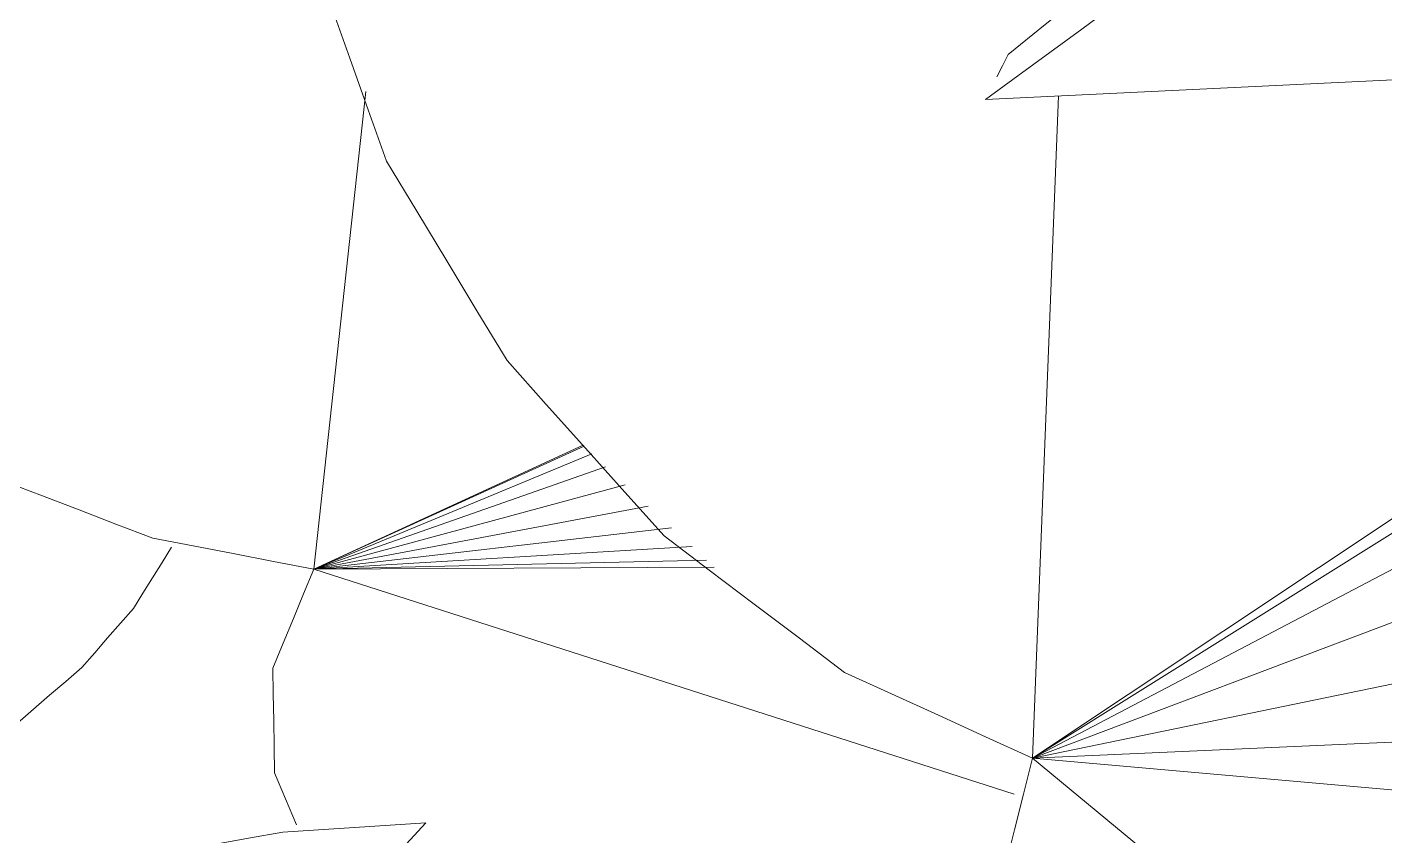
# Model space of a CAD drawing. Header units: metres. Extents: x -18.34 to -13.25, y -25.49 to -16.26.
# Drawn here: x -14.46926 to -14.4292, y -21.19829 to -21.17443 of the extents above; entities that cross this region are included whole.
import ezdxf

# ---------------------------------------------------------------- set-up
doc = ezdxf.new("R2010")
doc.units = ezdxf.units.M
doc.layers.add('Importações nas famílias', color=7, linetype='Continuous', lineweight=5)
doc.layers.add('Vegetação', color=7, linetype='Continuous', lineweight=5)

# ---------------------------------------------------------------- blocks, each defined once
blk = doc.blocks.new('Planta_pergolado_12200 - plantas pergolado_skp_Component_12-V1537-Pavimento 02 - Executivo')
at = {"layer": 'Importações nas famílias', "color": 9}
for p, q in [((0.115957, 0.075592), (0.101783, 0.087124)), ((0.098702, 0.081539), (0.09924, 0.081162))]:
    blk.add_line(p, q, dxfattribs=at)
at = {"layer": 'Importações nas famílias', "color": 9, "flags": 128}
for points in [[(0.10513, 0.091108), (0.104682, 0.091324), (0.104233, 0.091541), (0.103785, 0.091758), (0.103336, 0.091975)], [(0.1069, 0.089866), (0.106458, 0.090176), (0.106015, 0.090487), (0.105573, 0.090797), (0.10513, 0.091108)], [(0.108626, 0.088263), (0.108195, 0.088664), (0.107763, 0.089064), (0.107332, 0.089465), (0.1069, 0.089866)], [(0.11029, 0.086318), (0.109874, 0.086804), (0.109458, 0.08729), (0.109042, 0.087777), (0.108626, 0.088263)], [(0.111871, 0.084051), (0.111476, 0.084618), (0.111081, 0.085184), (0.110685, 0.085751), (0.11029, 0.086318)], [(0.113354, 0.081488), (0.112983, 0.082129), (0.112613, 0.08277), (0.112242, 0.08341), (0.111871, 0.084051)], [(0.114721, 0.078658), (0.114379, 0.079366), (0.114038, 0.080073), (0.113696, 0.080781), (0.113354, 0.081488)], [(0.09924, 0.081162), (0.099901, 0.080808), (0.100562, 0.080454), (0.101222, 0.080099), (0.101883, 0.079745)], [(0.101883, 0.079745), (0.10265, 0.079422), (0.103418, 0.079098), (0.104185, 0.078775), (0.104952, 0.078451)], [(0.104952, 0.078451), (0.105808, 0.078166), (0.106664, 0.077881), (0.10752, 0.077596), (0.108376, 0.07731)], [(0.115957, 0.075592), (0.115648, 0.076359), (0.115339, 0.077125), (0.11503, 0.077892), (0.114721, 0.078658)], [(0.108376, 0.07731), (0.1093, 0.07707), (0.110224, 0.07683), (0.111149, 0.07659), (0.112073, 0.07635)], [(0.112073, 0.07635), (0.113044, 0.07616), (0.114015, 0.075971), (0.114986, 0.075781), (0.115957, 0.075592)]]:
    blk.add_lwpolyline(points, dxfattribs=at)
blk = doc.blocks.new('Planta_pergolado_12200 - plantas pergolado_skp_Component_17-V3513-Pavimento 02 - Executivo')
at = {"layer": 'Importações nas famílias', "color": 9}
for p, q in [((0.103513, 0.095944), (0.107604, 0.115841)), ((0.102261, 0.106931), (0.103513, 0.095944)), ((0.103513, 0.095944), (0.102091, 0.106701)), ((0.103513, 0.095944), (0.101765, 0.106261)), ((0.103513, 0.095944), (0.101308, 0.105644)), ((0.103513, 0.095944), (0.100782, 0.104934)), ((0.103513, 0.095944), (0.100266, 0.104238)), ((0.103513, 0.095944), (0.099831, 0.103651)), ((0.103513, 0.095944), (0.099518, 0.103229)), ((0.103513, 0.095944), (0.0993, 0.102969)), ((0.103513, 0.095944), (0.09933, 0.102997)), ((0.103513, 0.095944), (0.090243, 0.095944))]:
    blk.add_line(p, q, dxfattribs=at)
at = {"layer": 'Importações nas famílias', "color": 9, "flags": 128}
for points in [[(0.110578, 0.096232), (0.109899, 0.095851), (0.10922, 0.095471)], [(0.103513, 0.095944), (0.103419, 0.094815), (0.103325, 0.093686), (0.103231, 0.092557), (0.103137, 0.091428)], [(0.106347, 0.095114), (0.105639, 0.095321), (0.10493, 0.095529), (0.104222, 0.095736), (0.103513, 0.095944)], [(0.10922, 0.095471), (0.108502, 0.095382), (0.107783, 0.095293), (0.107065, 0.095203), (0.106347, 0.095114)], [(0.103137, 0.091428), (0.102862, 0.090376), (0.102586, 0.089324), (0.10231, 0.088272), (0.102035, 0.08722)]]:
    blk.add_lwpolyline(points, dxfattribs=at)
blk = doc.blocks.new('Planta_pergolado_12200 - plantas pergolado_skp_Component_16-V3514-Pavimento 02 - Executivo')
for name in ['Planta_pergolado_12200 - plantas pergolado_skp_Component_17-V3513-Pavimento 02 - Executivo', 'Planta_pergolado_12200 - plantas pergolado_skp_Component_12-V1537-Pavimento 02 - Executivo']:
    blk.add_blockref(name, (0, 0))
blk = doc.blocks.new('Planta_pergolado_12200 - plantas pergolado_skp_-V3541-Pavimento 02 - Executivo')
blk.add_blockref('Planta_pergolado_12200 - plantas pergolado_skp_Component_16-V3514-Pavimento 02 - Executivo', (0, 0))
blk = doc.blocks.new('Planta_pergolado_12200 - plantas pergolado_skp_-V3560-Pavimento 02 - Executivo')
at = {"rotation": 89.9999999999999}
blk.add_blockref('Planta_pergolado_12200 - plantas pergolado_skp_-V3541-Pavimento 02 - Executivo', (0.274037, 0.01573), dxfattribs=at)
blk = doc.blocks.new('Planta_pergolado_12200 - plantas pergolado_skp_Component_12-V1672-Pavimento 02 - Executivo')
at = {"layer": 'Importações nas famílias', "color": 9}
for p, q in [((0.066413, 0.130007), (0.065717, 0.130209)), ((0.045076, 0.108464), (0.070319, 0.127365))]:
    blk.add_line(p, q, dxfattribs=at)
at = {"layer": 'Importações nas famílias', "color": 9, "flags": 128}
for points in [[(0.062879, 0.130409), (0.062173, 0.130305), (0.061466, 0.130201), (0.060759, 0.130097), (0.060053, 0.129993)], [(0.065717, 0.130209), (0.065008, 0.130259), (0.064298, 0.130309), (0.063589, 0.130359), (0.062879, 0.130409)], [(0.060053, 0.129993), (0.059366, 0.129738), (0.058679, 0.129483), (0.057991, 0.129227), (0.057304, 0.128972)], [(0.057304, 0.128972), (0.056653, 0.128571), (0.056001, 0.128171), (0.05535, 0.12777), (0.054699, 0.127369)], [(0.054699, 0.127369), (0.054098, 0.126832), (0.053497, 0.126296), (0.052897, 0.125759), (0.052296, 0.125222)], [(0.052296, 0.125222), (0.051761, 0.124562), (0.051225, 0.123902), (0.05069, 0.123242), (0.050154, 0.122582)], [(0.050154, 0.122582), (0.049696, 0.121814), (0.049238, 0.121046), (0.04878, 0.120278), (0.048322, 0.119509)], [(0.048322, 0.119509), (0.047953, 0.118651), (0.047583, 0.117794), (0.047214, 0.116936), (0.046844, 0.116078)], [(0.046844, 0.116078), (0.046571, 0.11515), (0.046299, 0.114222), (0.046026, 0.113294), (0.045753, 0.112367)], [(0.045753, 0.112367), (0.045584, 0.111391), (0.045415, 0.110415), (0.045245, 0.109439), (0.045076, 0.108464)]]:
    blk.add_lwpolyline(points, dxfattribs=at)
blk = doc.blocks.new('Planta_pergolado_12200 - plantas pergolado_skp_Component_16-V3617-Pavimento 02 - Executivo')
blk.add_blockref('Planta_pergolado_12200 - plantas pergolado_skp_Component_12-V1672-Pavimento 02 - Executivo', (0, 0))
blk = doc.blocks.new('Planta_pergolado_12200 - plantas pergolado_skp_Component_12-V281-Pavimento 02 - Executivo')
at = {"layer": 'Importações nas famílias', "color": 9}
blk.add_line((0.176146, 0.093298), (0.148593, 0.073237), dxfattribs=at)
at = {"layer": 'Importações nas famílias', "color": 9, "flags": 128}
for points in [[(0.173741, 0.093759), (0.174091, 0.093759), (0.174441, 0.093759), (0.174791, 0.093759), (0.175141, 0.09376)], [(0.175141, 0.09376), (0.175392, 0.093644), (0.175644, 0.093529)], [(0.176146, 0.093298), (0.175272, 0.093258), (0.174398, 0.093219), (0.173524, 0.093179), (0.17265, 0.09314)]]:
    blk.add_lwpolyline(points, dxfattribs=at)
blk = doc.blocks.new('Planta_pergolado_12200 - plantas pergolado_skp_Component_17-V3684-Pavimento 02 - Executivo')
at = {"layer": 'Importações nas famílias', "color": 9}
for p, q in [((0.065895, 0.154624), (0.075476, 0.143621)), ((0.075476, 0.143621), (0.060939, 0.142316)), ((0.062227, 0.142048), (0.075476, 0.143621)), ((0.063428, 0.141262), (0.075476, 0.143621)), ((0.075476, 0.143621), (0.064459, 0.140012)), ((0.075476, 0.143621), (0.06525, 0.138382)), ((0.065825, 0.136541), (0.075476, 0.143621)), ((0.066334, 0.134849), (0.075476, 0.143621)), ((0.073246, 0.132771), (0.075476, 0.143621))]:
    blk.add_line(p, q, dxfattribs=at)
at = {"layer": 'Importações nas famílias', "color": 9, "flags": 128}
for points in [[(0.076744, 0.167323), (0.07714, 0.166185), (0.077535, 0.165047), (0.077931, 0.163909), (0.078326, 0.162771)], [(0.078326, 0.162771), (0.078497, 0.161501), (0.078667, 0.160231), (0.078838, 0.158961), (0.079008, 0.157691)], [(0.079008, 0.157691), (0.078939, 0.156397), (0.07887, 0.155103), (0.0788, 0.153809), (0.078731, 0.152516)], [(0.078731, 0.152516), (0.078428, 0.151309), (0.078125, 0.150102), (0.077822, 0.148895), (0.07752, 0.147688)], [(0.07752, 0.147688), (0.077009, 0.146671), (0.076498, 0.145655), (0.075987, 0.144638), (0.075476, 0.143621)], [(0.075476, 0.143621), (0.076127, 0.143131), (0.076777, 0.14264), (0.077427, 0.14215), (0.078077, 0.14166)]]:
    blk.add_lwpolyline(points, dxfattribs=at)
blk = doc.blocks.new('Planta_pergolado_12200 - plantas pergolado_skp_Component_16-V3685-Pavimento 02 - Executivo')
for name, p in [('Planta_pergolado_12200 - plantas pergolado_skp_Component_17-V3684-Pavimento 02 - Executivo', (0, 0)), ('Planta_pergolado_12200 - plantas pergolado_skp_Component_12-V281-Pavimento 02 - Executivo', (-0.108952, 0.062271))]:
    blk.add_blockref(name, p)
blk = doc.blocks.new('Planta_pergolado_12200 - plantas pergolado_skp_-V3686-Pavimento 02 - Executivo')
blk.add_blockref('Planta_pergolado_12200 - plantas pergolado_skp_Component_16-V3685-Pavimento 02 - Executivo', (0, 0))
blk = doc.blocks.new('Planta_pergolado_12200 - plantas pergolado_skp_-V3687-Pavimento 02 - Executivo')
at = {"xscale": 1.254472261797389, "yscale": 1.254472261797389, "zscale": 1.254472261797389, "rotation": 44.99999999999149}
blk.add_blockref('Planta_pergolado_12200 - plantas pergolado_skp_-V3686-Pavimento 02 - Executivo', (0.101937, -0.102346), dxfattribs=at)
blk.add_blockref('Planta_pergolado_12200 - plantas pergolado_skp_Component_16-V3617-Pavimento 02 - Executivo', (0, 0))
blk = doc.blocks.new('Planta_pergolado_12200 - plantas pergolado_skp_-V3781-Pavimento 02 - Executivo')
at = {"rotation": 89.9999999999999}
blk.add_blockref('Planta_pergolado_12200 - plantas pergolado_skp_-V3687-Pavimento 02 - Executivo', (0.696245, 0.01573), dxfattribs=at)
blk = doc.blocks.new('Planta_pergolado_12200 - Planta_pergolado_12200-V4294-Pavimento 02 - Executivo')
at = {"extrusion": (0, 0, -1), "xscale": 1.068436298615139, "yscale": 1.068436298615139, "zscale": 1.068436298615139, "rotation": 276.200000000004}
blk.add_blockref('Planta_pergolado_12200 - plantas pergolado_skp_-V3781-Pavimento 02 - Executivo', (0.073046, 0.337289), dxfattribs=at)
at = {"xscale": 1.068436298615139, "yscale": 1.068436298615139, "zscale": 1.068436298615139, "rotation": 83.79999999999607}
blk.add_blockref('Planta_pergolado_12200 - plantas pergolado_skp_-V3560-Pavimento 02 - Executivo', (-0.091864, -0.479646), dxfattribs=at)

msp = doc.modelspace()

# ---------------------------------------------------------------- block references
at = {"layer": 'Vegetação', "color": 9, "rotation": 89.99999999999997}
msp.add_blockref('Planta_pergolado_12200 - Planta_pergolado_12200-V4294-Pavimento 02 - Executivo', (-14.737518, -20.992449), dxfattribs=at)

doc.saveas('drawing.dxf')
